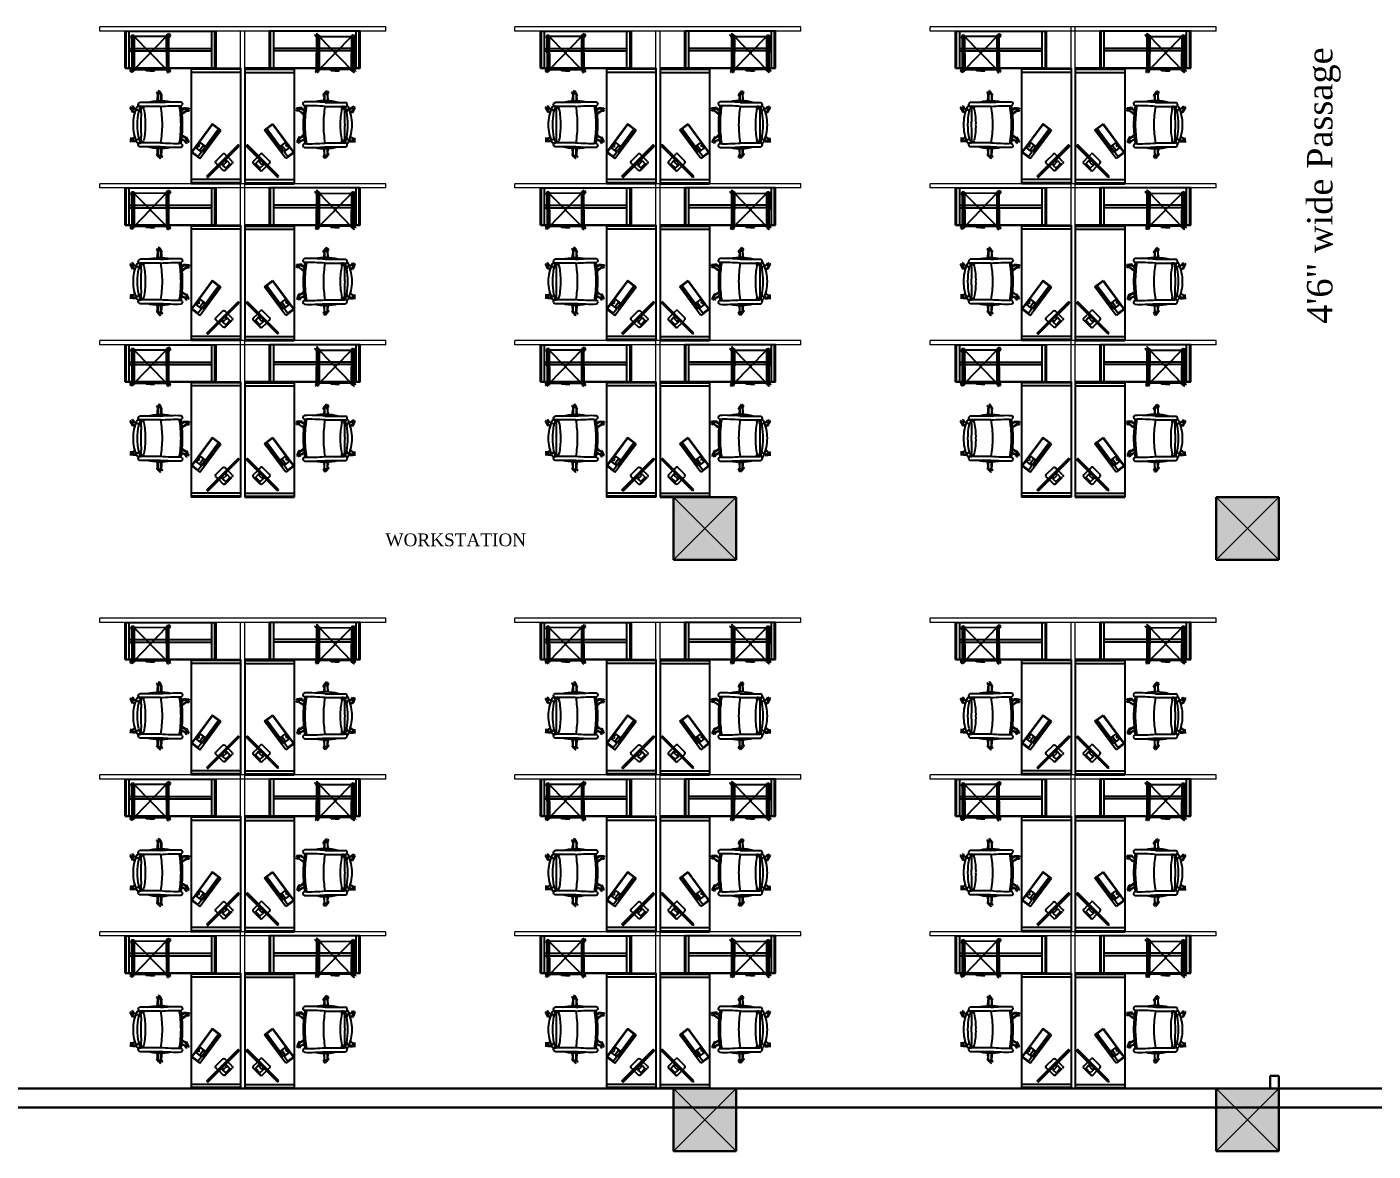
# Model space of a CAD drawing. Header units: inches. Extents: x 327481 to 195042051, y -335014 to 44773228.
# Drawn here: x 370225 to 370861, y -317812 to -317281 of the extents above; entities that cross this region are included whole.
import ezdxf

# ---------------------------------------------------------------- set-up
doc = ezdxf.new("R2010")
doc.units = ezdxf.units.IN
doc.header["$MEASUREMENT"] = 0
for name, color, linetype in [('cad-block.com', 250, 'Continuous'), ('center', 146, 'Continuous'), ('FURNITURE1', 36, 'Continuous'), ('PARTITION', 174, 'Continuous')]:
    doc.layers.add(name, color=color, linetype=linetype)
for name, color, linetype, lineweight in [('column 1', 146, 'Continuous', 30), ('furniture', 251, 'Continuous', 13), ('TEXT', 7, 'Continuous', 0), ('WALL', 12, 'Continuous', 30)]:
    doc.layers.add(name, color=color, linetype=linetype, lineweight=lineweight)
doc.styles.get("Standard").update_dxf_attribs({"font": 'times.ttf', "height": 12})

# ---------------------------------------------------------------- blocks, each defined once
blk = doc.blocks.new('COLUMN1')
at = {"layer": 'column 1'}
h = blk.add_hatch(color=256, dxfattribs=at)
h.paths.add_polyline_path([(1, 1), (0, 1), (0.5, 0.5)])
h.paths.add_polyline_path([(1, 1), (0.5, 0.5), (1, 0)])
h.paths.add_polyline_path([(0.5, 0.5), (0, 0), (1, 0)])
h.paths.add_polyline_path([(0.5, 0.5), (0, 1), (0, 0)])
at = {"layer": 'column 1', "lineweight": 0, "ltscale": 0.3}
for p, q in [((0, 1), (1, 0)), ((0, 0), (1, 1))]:
    blk.add_line(p, q, dxfattribs=at)
at = {"layer": 'column 1', "ltscale": 0.3}
for p, q in [((1, 1), (0, 1)), ((0, 1), (0, 0)), ((1, 0), (1, 1)), ((0, 0), (1, 0))]:
    blk.add_line(p, q, dxfattribs=at)
blk = doc.blocks.new('furn040')
at = {"color": 0, "linetype": 'ByBlock', "ltscale": 100}
for p, q in [((-1394, 0), (-1394, -600)), ((-1394, 0), (-1394, -600)), ((6, 0), (-1394, 0)), ((6, 0), (-1394, 0)), ((-1382, 0), (-1382, -600)), ((-1344, 0), (-1344, -600)), ((-44, 0), (-44, -600)), ((-6, 0), (-6, -600)), ((6, -600), (6, 0)), ((-1089, -496), (-744, -238)), ((-957, -407), (-773, -270)), ((-763, -283), (-948, -420)), ((-944, -426), (-730, -267)), ((-773, -270), (-763, -283)), ((-755, -259), (-744, -250)), ((-747, -270), (-755, -259)), ((-735, -262), (-747, -270)), ((-744, -238), (-668, -340)), ((-744, -250), (-735, -262)), ((-730, -267), (-676, -339)), ((456, -300), (6, -300)), ((6, -300), (456, -300)), ((6, -300), (6, -700)), ((6, -700), (6, -300)), ((6, -312), (456, -312)), ((416, -300), (446, -300)), ((456, -700), (456, -300)), ((-1063, -517), (-1007, -475)), ((-668, -340), (-1014, -597)), ((-1013, -450), (-967, -415)), ((-1004, -462), (-1013, -450)), ((-1007, -475), (-954, -546)), ((-958, -427), (-1004, -462)), ((-1001, -470), (-949, -432)), ((-985, -492), (-1001, -470)), ((-933, -454), (-985, -492)), ((-967, -415), (-958, -427)), ((-948, -420), (-957, -407)), ((-949, -432), (-933, -454)), ((-890, -499), (-944, -426)), ((-676, -339), (-890, -499)), ((6, -350), (456, -350)), ((6, -410), (6, -440)), ((216, -700), (216, -350)), ((246, -700), (246, -350)), ((6, -600), (-1394, -600)), ((-1014, -597), (-1089, -496)), ((-1010, -588), (-1063, -517)), ((-954, -546), (-1010, -588)), ((-956, -531), (-939, -518)), ((-950, -540), (-956, -531)), ((-900, -503), (-950, -540)), ((-947, -508), (-932, -497)), ((-939, -518), (-947, -508)), ((-932, -497), (-924, -507)), ((-924, -507), (-907, -494)), ((-907, -494), (-900, -503)), ((-904, -660), (-898, -649)), ((-898, -649), (-888, -655)), ((-888, -629), (-893, -639)), ((-893, -639), (-883, -645)), ((-856, -643), (-888, -629)), ((-883, -645), (-873, -650)), ((-880, -669), (-850, -652)), ((-826, -661), (-856, -643)), ((-850, -652), (-814, -714)), ((-506, -652), (-542, -714)), ((-510, -626), (-499, -626)), ((-510, -657), (-510, -626)), ((-506, -652), (-476, -669)), ((-499, -626), (-498, -637)), ((-498, -637), (-498, -649)), ((-487, -625), (-487, -637)), ((-476, -625), (-487, -625)), ((-487, -637), (-486, -648)), ((-472, -659), (-476, -625)), ((-877, -675), (-904, -660)), ((-888, -655), (-878, -660)), ((-880, -669), (-852, -718)), ((-838, -668), (-832, -671)), ((-832, -671), (-826, -661)), ((-476, -669), (-505, -718)), ((-484, -688), (-484, -695)), ((-484, -695), (-473, -694)), ((-473, -694), (-472, -659)), ((6, -1400), (6, -700)), ((6, -700), (6, -1400)), ((216, -1350), (216, -700)), ((246, -1350), (246, -700)), ((456, -1400), (456, -700)), ((-1089, -975), (-1082, -966)), ((-1064, -998), (-1089, -975)), ((-1082, -966), (-1073, -973)), ((-1067, -948), (-1074, -957)), ((-1074, -957), (-1066, -964)), ((-1073, -973), (-1065, -980)), ((-1044, -965), (-1067, -948)), ((-1066, -964), (-1057, -972)), ((-1052, -1001), (-1052, -966)), ((-1052, -966), (-968, -966)), ((-948, -973), (-948, -1222)), ((-900, -973), (-900, -1208)), ((-456, -973), (-456, -1208)), ((-409, -973), (-409, -1222)), ((-305, -966), (-388, -966)), ((-331, -960), (-324, -950)), ((-325, -964), (-331, -960)), ((-324, -950), (-294, -968)), ((-305, -966), (-305, -1001)), ((-294, -968), (-266, -988)), ((-47, -887), (-44, -876)), ((-23, -895), (-47, -887)), ((-44, -876), (-34, -879)), ((-38, -856), (-41, -866)), ((-41, -866), (-31, -869)), ((-8, -863), (-38, -856)), ((-34, -879), (-24, -882)), ((-31, -869), (-23, -871)), ((-23, -870), (407, -872)), ((-23, -900), (-23, -870)), ((-23, -880), (407, -882)), ((407, -902), (-23, -900)), ((-10, -1290), (-8, -900)), ((392, -902), (-10, -1290)), ((12, -870), (-8, -863)), ((-8, -900), (390, -1292)), ((380, -872), (407, -848)), ((392, -902), (390, -1292)), ((406, -863), (399, -870)), ((414, -856), (406, -863)), ((414, -871), (406, -878)), ((407, -848), (414, -856)), ((407, -894), (429, -871)), ((407, -872), (407, -902)), ((407, -894), (407, -894)), ((421, -864), (414, -871)), ((429, -871), (421, -864)), ((-1036, -1019), (-1064, -998)), ((-1052, -1001), (-968, -1001)), ((-1038, -1003), (-1029, -1011)), ((-1038, -1003), (-1038, -1003)), ((-1029, -1011), (-1036, -1019)), ((-305, -1001), (-388, -1001)), ((-311, -1002), (-285, -1017)), ((-288, -1001), (-298, -995)), ((-282, -991), (-291, -985)), ((-279, -1007), (-288, -1001)), ((-285, -1017), (-279, -1007)), ((-272, -998), (-282, -991)), ((-266, -988), (-272, -998)), ((-24, -1045), (-9, -1045)), ((-24, -1095), (-24, -1045)), ((-24, -1095), (-24, -1095)), ((-24, -1095), (-24, -1095)), ((-24, -1095), (-24, -1145)), ((-884, -1273), (-884, -1308)), ((-872, -1273), (-884, -1273)), ((-880, -1299), (-862, -1268)), ((-850, -1316), (-880, -1299)), ((-872, -1280), (-872, -1273)), ((-850, -1316), (-829, -1279)), ((-525, -1296), (-530, -1307)), ((-506, -1316), (-528, -1279)), ((-519, -1300), (-525, -1296)), ((-476, -1299), (-506, -1316)), ((-476, -1299), (-494, -1268)), ((-479, -1293), (-453, -1308)), ((-25, -1298), (-47, -1321)), ((405, -1292), (-25, -1290)), ((-25, -1320), (-25, -1290)), ((-24, -1145), (-9, -1145)), ((405, -1292), (405, -1322)), ((-884, -1308), (-881, -1343)), ((-870, -1331), (-870, -1319)), ((-869, -1342), (-870, -1331)), ((-858, -1330), (-859, -1319)), ((-858, -1342), (-858, -1330)), ((-846, -1311), (-846, -1341)), ((-530, -1307), (-500, -1324)), ((-500, -1324), (-469, -1339)), ((-474, -1323), (-483, -1318)), ((-468, -1313), (-478, -1308)), ((-463, -1328), (-474, -1323)), ((-469, -1339), (-463, -1328)), ((-458, -1318), (-468, -1313)), ((-453, -1308), (-458, -1318)), ((-47, -1321), (-39, -1328)), ((-39, -1328), (-32, -1321)), ((-32, -1321), (-25, -1314)), ((-32, -1336), (-24, -1328)), ((-25, -1343), (-32, -1336)), ((405, -1312), (-25, -1310)), ((2, -1320), (-25, -1343)), ((405, -1322), (-25, -1320)), ((-24, -1328), (-17, -1321)), ((6, -1350), (456, -1350)), ((6, -1388), (456, -1388)), ((6, -1400), (456, -1400)), ((370, -1322), (389, -1328)), ((413, -1322), (405, -1320)), ((416, -1312), (406, -1310))]:
    blk.add_line(p, q, dxfattribs=at)
at = {"color": 0, "linetype": 'ByBlock'}
for p, q in [((-1314, -394), (-941, -20)), ((-1160, -134), (-1158, -136)), ((-1159, -134), (-1157, -136)), ((-1112, -166), (-1154, -129)), ((-1123, -102), (-1073, -152)), ((-933, -21), (-941, -20)), ((-1233, -211), (-1182, -262)), ((-1169, -222), (-1205, -180)), ((-1201, -175), (-1199, -177)), ((-1200, -175), (-1199, -176)), ((-1168, -276), (-1144, -300)), ((-1165, -204), (-1144, -224)), ((-1165, -204), (-1149, -220)), ((-1165, -204), (-1165, -204)), ((-1163, -206), (-1129, -172)), ((-1131, -170), (-1130, -169)), ((-1131, -170), (-1110, -190)), ((-1130, -169), (-1115, -185)), ((-1059, -167), (-1034, -191)), ((-1313, -401), (-1314, -394))]:
    blk.add_line(p, q, dxfattribs=at)
for points in [[(-1303, -411), (-923, -31), (-933, -21), (-1313, -401), (-1303, -411)], [(-1233, -187), (-1148, -102)], [(-1205, -180), (-1154, -129)], [(-1199, -177), (-1157, -136)], [(-1199, -176), (-1158, -136)], [(-1119, -300), (-1034, -215)]]:
    blk.add_lwpolyline(points, dxfattribs=at)
for points in [[(-1169, -222, 0.263666), (-1159, -227), (-1156, -226), (-1149, -220)], [(-1112, -166, -0.263666), (-1107, -175), (-1108, -179), (-1115, -185)]]:
    blk.add_lwpolyline(points, format="xyb", dxfattribs=at)
for centre, radius in [((-1200, -160), 1.73), ((-1190, -150), 1.73), ((-1180, -139), 1.73), ((-1170, -129), 1.73), ((-1159, -119), 1.73), ((-1230, -190), 1.73), ((-1220, -180), 1.73), ((-1210, -170), 1.73), ((-1144, -242), 1.14), ((-1093, -191), 1.14)]:
    blk.add_circle(centre, radius, dxfattribs=at)
at = {"color": 0, "linetype": 'ByBlock', "ltscale": 100}
blk.add_circle((191, -1096), 5, dxfattribs=at)
at = {"color": 0, "linetype": 'ByBlock', "ltscale": 0.7}
blk.add_circle((191, -1096), 5, dxfattribs=at)
at = {"color": 0, "linetype": 'ByBlock'}
for centre, start, end in [((-1135, -114), 45, 135), ((-1220, -199), 135, 225), ((-1131, -288), 225, 315), ((-1046, -203), 315, 45)]:
    blk.add_arc(centre, 17.2, start, end, dxfattribs=at)
at = {"color": 0, "linetype": 'ByBlock', "ltscale": 100}
for centre, radius, start, end in [((-865, -660), 13.3, 30, 210), ((-2492, -1909), 2069, 35.3389, 37.4478), ((1136, -1909), 2069, 142.5522, 144.6611), ((-491, -660), 13.3, 330, 150), ((-931, -730), 25, 23.3646, 166.0119), ((1175, -781), 2131, 178.4583, 185.1431), ((1253, -780), 2162, 178.4274, 185.1186), ((-678, -2045), 1318, 90, 100.0809), ((-678, -2045), 1338, 90, 99.9112), ((1031, 124), 2069, 202.5522, 204.0646), ((-865, -660), 5.78, 30, 210), ((-678, -2045), 1338, 80.0888, 90), ((-678, -2045), 1318, 79.9191, 90), ((-2387, 124), 2069, 335.9354, 337.4478), ((-491, -660), 5.78, 330, 150), ((-2610, -780), 2162, 354.8814, 1.5726), ((-425, -730), 25, 13.9881, 156.6354), ((-2531, -781), 2131, 354.8569, 1.5417), ((-1052, -984), 13.3, 90, 270), ((-1052, -984), 5.78, 90, 270), ((-784, -3018), 2069, 95.1232, 97.4478), ((-366, -974), 602, 167.935, 195.1126), ((-678, -2271), 1318, 90, 99.7142), ((-678, -2271), 1318, 80.2858, 90), ((-990, -974), 602, 344.8874, 12.065), ((-573, -3018), 2069, 82.5522, 84.8768), ((-305, -984), 13.3, 270, 90), ((-305, -984), 5.78, 270, 90), ((-12, -880), 12.1, 154.715, 204.8272), ((-12, -880), 12.1, 55.7375, 123.8046), ((395, -882), 12.1, 55.7375, 123.8046), ((-784, 1050), 2069, 262.5522, 264.9), ((-573, 1050), 2069, 275.1, 277.4478), ((-923, -1216), 25, 193.9881, 271.9852), ((-925, -1216), 25.7, 268.5806, 17.7975), ((-874, -1224), 36.8, 198.6123, 238.7576), ((-882, -1239), 20.1, 67.8258, 236.3114), ((-877, -1148), 28.4, 210.9998, 288.2701), ((-846, -1178), 54.2, 179.478, 228.8422), ((-859, -1165), 43, 196.9411, 273.1092), ((-679, -774), 527, 245.9635, 270.0368), ((1031, -2092), 2069, 156.4846, 157.4478), ((-865, -1307), 13.3, 150, 330), ((-821, -1142), 94.8, 235.4751, 262.4619), ((-865, -1307), 5.78, 150, 330), ((-701, -1942), 785, 88.3552, 102.2414), ((-841, -1255), 20.1, 67.8258, 236.3114), ((-802, -3862), 2654, 87.3318, 91.193), ((-2492, -58), 2069, 322.5522, 323.7681), ((-667, -325), 926, 259.6746, 269.3108), ((-555, -3862), 2654, 88.807, 92.6682), ((-689, -325), 926, 270.6892, 280.3254), ((-678, -774), 527, 269.9632, 294.0365), ((-655, -1942), 785, 77.7586, 91.6448), ((1136, -58), 2069, 216.2319, 217.4478), ((-536, -1142), 94.8, 277.5381, 304.5249), ((-516, -1255), 20.1, 303.6886, 112.1742), ((-491, -1307), 13.3, 210, 30), ((-497, -1165), 43, 266.8908, 343.0589), ((-491, -1307), 5.78, 210, 30), ((-2387, -2092), 2069, 22.5522, 23.5154), ((-480, -1148), 28.4, 251.7299, 329.0002), ((-474, -1239), 20.1, 303.6886, 112.1742), ((-510, -1178), 54.2, 311.1578, 0.522), ((-482, -1224), 36.8, 301.2424, 341.3877), ((-431, -1216), 25.7, 162.2025, 271.4194), ((-433, -1216), 25, 268.0148, 346.0119), ((-13, -1310), 12.1, 235.7375, 303.8046), ((394, -1312), 12.1, 235.7375, 303.8046), ((394, -1312), 12.1, 334.715, 24.8272)]:
    blk.add_arc(centre, radius, start, end, dxfattribs=at)
blk = doc.blocks.new('kgrrfyg')
at = {"layer": 'PARTITION', "lineweight": 0}
for p, q in [((370198.74, -317355.09), (370063.77, -317355.09)), ((370063.77, -317357.09), (370063.77, -317355.09)), ((370198.74, -317357.09), (370063.77, -317357.09)), ((370198.74, -317357.09), (370198.74, -317355.09))]:
    blk.add_line(p, q, dxfattribs=at)

msp = doc.modelspace()

# ---------------------------------------------------------------- linework, layer by layer
at = {"layer": 'furniture'}
for p, q in [((370530.667, -317503.091), (370534.667, -317503.091)), ((370530.667, -317503.091), (370530.667, -317507.099)), ((370812.246, -317782.112), (370816.243, -317782.112))]:
    msp.add_line(p, q, dxfattribs=at)
at = {"layer": 'FURNITURE1', "lineweight": 0}
msp.add_line((370504.254, -317782.111), (370480.254, -317782.111), dxfattribs=at)
at = {"layer": 'PARTITION', "lineweight": 0}
for p, q in [((370718.254, -317503.091), (370718.254, -317281.09)), ((370720.254, -317503.091), (370720.254, -317281.09)), ((370326.254, -317503.091), (370326.254, -317283.09)), ((370328.254, -317503.091), (370328.254, -317283.09)), ((370522.254, -317503.091), (370522.254, -317283.09)), ((370524.254, -317503.091), (370524.254, -317283.09)), ((370326.254, -317782.112), (370326.254, -317562.111)), ((370328.254, -317782.112), (370328.254, -317562.111)), ((370522.254, -317782.112), (370522.254, -317562.111)), ((370524.254, -317782.112), (370524.254, -317562.111)), ((370718.254, -317782.112), (370718.254, -317562.111)), ((370720.254, -317782.112), (370720.254, -317562.111))]:
    msp.add_line(p, q, dxfattribs=at)
at = {"layer": 'WALL'}
for p, q in [((370812.254, -317782.111), (370812.254, -317776.111)), ((370816.254, -317776.111), (370812.254, -317776.111)), ((370816.254, -317791.417), (370816.254, -317776.111)), ((371033.352, -317782.111), (370081.715, -317782.111)), ((371033.352, -317791.092), (370090.452, -317791.092)), ((371024.292, -317791.092), (370090.512, -317791.092))]:
    msp.add_line(p, q, dxfattribs=at)

# ---------------------------------------------------------------- block references
at = {"layer": 'cad-block.com', "yscale": 0.0389195758130585, "zscale": 0.0389195758130585}
for p, xscale, rotation in [((370326.254, -317300.837), -0.0389195758130585, 270), ((370328.254, -317300.837), 0.0389195758130585, 90), ((370522.254, -317300.837), -0.0389195758130585, 270), ((370524.254, -317300.837), 0.0389195758130585, 90), ((370718.254, -317300.837), -0.0389195758130585, 270), ((370720.254, -317300.837), 0.0389195758130585, 90), ((370326.254, -317374.837), -0.0389195758130585, 270), ((370328.254, -317374.837), 0.0389195758130585, 90), ((370522.254, -317374.837), -0.0389195758130585, 270), ((370524.254, -317374.837), 0.0389195758130585, 90), ((370718.254, -317374.837), -0.0389195758130585, 270), ((370720.254, -317374.837), 0.0389195758130585, 90), ((370326.254, -317448.837), -0.0389195758130585, 270), ((370328.254, -317448.837), 0.0389195758130585, 90), ((370522.254, -317448.837), -0.0389195758130585, 270), ((370524.254, -317448.837), 0.0389195758130585, 90), ((370718.254, -317448.837), -0.0389195758130585, 270), ((370720.254, -317448.837), 0.0389195758130585, 90), ((370326.254, -317579.858), -0.0389195758130585, 270), ((370328.254, -317579.858), 0.0389195758130585, 90), ((370522.254, -317579.858), -0.0389195758130585, 270), ((370524.254, -317579.858), 0.0389195758130585, 90), ((370718.254, -317579.858), -0.0389195758130585, 270), ((370720.254, -317579.858), 0.0389195758130585, 90), ((370326.254, -317653.858), -0.0389195758130585, 270), ((370328.254, -317653.858), 0.0389195758130585, 90), ((370522.254, -317653.858), -0.0389195758130585, 270), ((370524.254, -317653.858), 0.0389195758130585, 90), ((370718.254, -317653.858), -0.0389195758130585, 270), ((370720.254, -317653.858), 0.0389195758130585, 90), ((370326.254, -317727.858), -0.0389195758130585, 270), ((370328.254, -317727.858), 0.0389195758130585, 90), ((370522.254, -317727.858), -0.0389195758130585, 270), ((370524.254, -317727.858), 0.0389195758130585, 90), ((370718.254, -317727.858), -0.0389195758130585, 270), ((370720.254, -317727.858), 0.0389195758130585, 90)]:
    msp.add_blockref('furn040', p, dxfattribs=dict(at, xscale=xscale, rotation=rotation))
at = {"layer": 'center', "yscale": 29.5434782608645, "zscale": 39.3913043478359}
for p, xscale, rotation in [((370560.21, -317532.634), 29.5434782608645, 90), ((370786.71, -317532.634), -29.5434782608645, 270), ((370560.21, -317811.654), 29.5434782608645, 90), ((370786.71, -317811.654), -29.5434782608645, 270)]:
    msp.add_blockref('COLUMN1', p, dxfattribs=dict(at, xscale=xscale, rotation=rotation))
at = {"layer": 'PARTITION', "lineweight": 0}
for p in [(196, 74.001), (392, 74.001), (588, 74.001), (196, 0), (392, 0.001), (588, 0.001), (196, -73.999), (392, -73.999), (588, -73.999), (196, -205.02), (392, -205.02), (588, -205.02), (196, -279.02), (392, -279.02), (588, -279.02), (196, -353.02), (392, -353.02), (588, -353.02)]:
    msp.add_blockref('kgrrfyg', p, dxfattribs=at)

# ---------------------------------------------------------------- texts
at = {"layer": 'TEXT', "linetype": 'ByBlock', "lineweight": 30, "insert": (370829.637, -317355.963), "char_height": 12, "width": 357.74515, "attachment_point": 2, "rotation": 90}
msp.add_mtext('4\'6" wide Passage', dxfattribs=at)
at = {"layer": 'TEXT', "color": 0, "insert": (370336.437, -317500.164), "char_height": 12, "width": 178.42134, "attachment_point": 1}
msp.add_mtext('\\P{\\H0.5x;\\W8.556;   \\W1;WORKSTATION}', dxfattribs=at)

doc.saveas('drawing.dxf')
